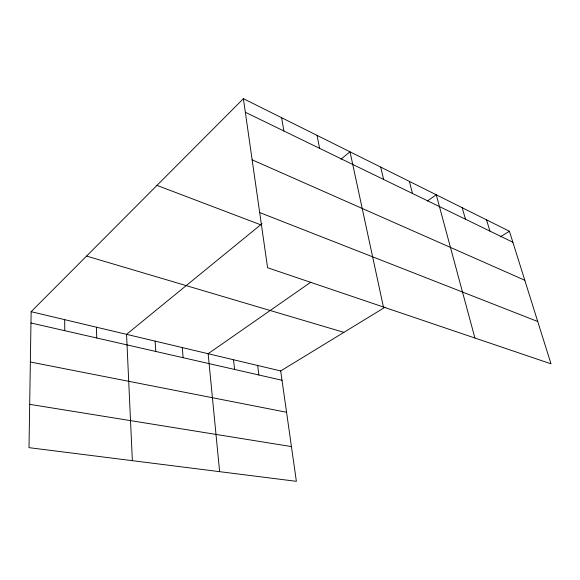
<?xml version="1.0" encoding="UTF-8"?>
<svg xmlns="http://www.w3.org/2000/svg" width="580" height="580" viewBox="0 0 580 580"><rect width="100%" height="100%" fill="white"/><g stroke="black" fill="none" stroke-linecap="round" stroke-linejoin="round"><path stroke-width="0.87" d="M243.397 98.672L267.576 267.728L551 363.82L509.436 231.261L243.397 98.672L31.139 311.692L29 447.659L296.373 481.327L280.698 370.946L385.084 307.197M262.058 223.655L126.549 334.341L132.363 460.672M340.967 159.196L350.015 151.808L383.431 307.008M310.851 282.163L208.14 353.72L219.624 471.663M427.337 201.006L436.262 194.793L474.911 338.024M500.228 236.887L509.436 231.261M29.681 404.34L291.435 446.593M30.348 362.007L286.563 412.264M30.957 322.98L282.018 380.27M31.139 311.692L280.698 370.946M86.55 256.077L343.896 332.354M156.984 185.39L260.674 224.786M259.68 212.555L537.74 321.523M252.14 159.841L524.791 280.249M245.34 112.266L512.88 242.251M486.548 219.856L489.919 231.094M462.202 207.72L465.486 219.225M409.408 181.409L412.452 193.459M380.719 167.112L383.619 179.445M317.071 135.387L319.573 148.328M281.626 117.725L283.874 130.986M257.658 365.473L258.876 374.985M233.501 359.738L234.595 369.445M182.287 347.579L183.113 357.7M155.128 341.127L155.788 351.465M96.447 327.192L96.729 337.988M64.684 319.652L64.757 330.694"/></g></svg>
